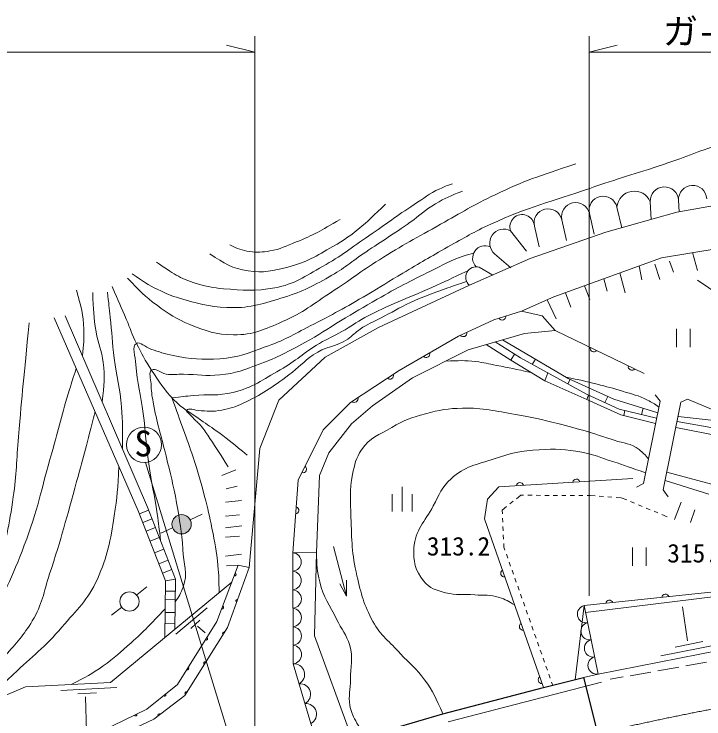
# Model space of a CAD drawing. Units: millimetres, scale not verified. Extents: x 40000 to 680000, y 20000 to 380000.
# Drawn here: x 99636 to 148481, y 288631 to 338571 of the extents above; entities that cross this region are included whole.
import ezdxf
from ezdxf.enums import TextEntityAlignment as Align

# ---------------------------------------------------------------- set-up
doc = ezdxf.new("R2010")
doc.units = ezdxf.units.MM
doc.header["$LTSCALE"] = 1000
doc.linetypes.add('CHAIN', pattern=[18.5, 12, -1.5, 3.5, -1.5])
for name, color, linetype, lineweight in [('M-BGD', 7, 'Continuous', 13), ('M-BMK', 2, 'CHAIN', 13), ('M-STR-HTXT', 7, 'Continuous', 13), ('M-STR-STR1', 1, 'Continuous', 25)]:
    doc.layers.add(name, color=color, linetype=linetype, lineweight=lineweight)
doc.styles.add('ＭＳ ゴシック', font='')
doc.styles.get('ＭＳ ゴシック').set_extended_font_data('MS Gothic')

msp = doc.modelspace()

# ---------------------------------------------------------------- hatches: boundary and pattern name
at = {"layer": 'M-BGD'}
msp.add_hatch(color=256, dxfattribs=at).paths.add_polyline_path([(112115, 302710, 0.97359), (110862, 302169, 0.01338), (110876, 302136, 0.41421), (111783, 301803, 0.41421)])

# ---------------------------------------------------------------- linework, layer by layer
for p, q in [((144688, 325274), (144755, 324019)), ((146567, 324529), (151426, 325408)), ((146685, 325381), (146729, 324559)), ((142324, 324891), (142660, 323429)), ((140375, 324444), (140710, 322982)), ((141536, 323113), (146567, 324529)), ((138425, 323997), (138761, 322535)), ((134797, 323208), (135930, 321768)), ((136188, 321257), (141536, 323113)), ((136476, 323550), (136811, 322088)), ((145487, 321308), (151648, 322325)), ((147677, 321669), (148027, 320394)), ((131890, 319352), (136188, 321257)), ((133662, 321574), (134800, 320596)), ((137861, 318526), (145487, 321308)), ((132569, 320630), (133535, 320081)), ((143904, 320730), (144088, 319742)), ((145005, 320846), (145364, 319756)), ((146055, 321072), (146321, 320274)), ((142530, 320229), (142905, 318825)), ((141387, 319812), (141642, 318932)), ((148030, 319729), (158372, 312626)), ((125442, 316372), (131890, 319352)), ((140032, 319318), (140406, 318347)), ((138687, 318828), (139050, 317815)), ((135569, 317532), (137861, 318526)), ((137385, 318320), (138027, 316978)), ((109079, 303624), (103247, 317196)), ((108427, 303369), (102466, 317058)), ((121667, 314272), (125442, 316372)), ((135787, 315938), (137960, 316158)), ((137960, 316158), (144261, 313105)), ((146537, 316265), (146537, 314965)), ((147512, 314965), (147512, 316265)), ((131782, 314790), (135787, 315938)), ((133059, 315156), (134804, 314060)), ((135495, 314206), (133712, 315343)), ((134220, 315489), (138878, 312744)), ((127850, 312788), (131782, 314790)), ((118381, 311221), (121667, 314272)), ((134804, 314060), (135065, 314481)), ((140174, 311648), (135495, 314206)), ((134804, 314060), (137210, 312585)), ((136549, 314117), (136332, 313748)), ((137210, 312585), (137433, 313147)), ((125018, 310810), (127850, 312788)), ((138839, 312378), (139008, 312686)), ((138878, 312744), (142108, 311289)), ((137210, 312585), (140187, 311256)), ((142487, 310571), (140174, 311648)), ((117035, 307782), (118381, 311221)), ((140187, 311256), (140316, 311581)), ((140187, 311256), (142606, 310179)), ((141469, 311045), (141674, 311484)), ((142108, 311289), (145213, 310321)), ((145378, 311138), (144203, 305304)), ((145378, 311138), (145039, 311583)), ((146853, 311064), (147318, 311290)), ((147318, 311290), (151453, 309532)), ((123528, 309540), (125018, 310810)), ((144069, 310193), (144177, 310644)), ((146853, 311064), (145606, 304870)), ((145136, 309937), (142487, 310571)), ((142606, 310179), (145061, 309563)), ((142889, 310475), (142807, 310129)), ((149971, 309090), (146578, 309696)), ((152328, 309436), (146652, 310063)), ((121916, 307489), (123528, 309540)), ((146492, 309269), (149929, 308608)), ((116288, 299348), (117035, 307782)), ((121257, 305877), (121916, 307489)), ((108940, 306807), (115664, 284789)), ((114334, 305870), (115343, 306277)), ((121050, 300432), (121257, 305877)), ((145857, 306117), (149781, 305065)), ((144203, 305304), (143704, 305057)), ((148836, 304555), (145736, 305514)), ((114643, 304925), (115441, 305121)), ((127118, 303319), (127118, 305069)), ((127118, 303319), (127118, 305069)), ((145606, 304870), (145940, 304374)), ((126418, 303319), (126418, 304544)), ((126418, 303319), (126418, 304544)), ((127818, 303319), (127818, 304544)), ((127818, 303319), (127818, 304544)), ((135207, 304236), (135513, 304479)), ((135513, 304479), (135715, 304478)), ((136015, 304476), (136315, 304475)), ((136615, 304473), (136915, 304471)), ((137215, 304469), (137515, 304467)), ((137815, 304465), (138115, 304464)), ((138415, 304462), (138715, 304460)), ((139015, 304458), (139315, 304456)), ((139615, 304454), (139915, 304453)), ((140215, 304451), (140418, 304450)), ((140418, 304450), (140776, 304425)), ((141075, 304405), (141375, 304385)), ((141674, 304365), (141973, 304344)), ((142273, 304324), (142631, 304300)), ((142631, 304300), (143013, 304142)), ((114611, 303997), (115734, 304095)), ((134197, 303433), (134503, 303676)), ((134737, 303863), (134972, 304049)), ((143290, 304028), (143568, 303913)), ((143845, 303799), (144122, 303684)), ((146862, 303994), (146406, 302757)), ((110364, 298412), (108427, 303369)), ((108510, 303156), (109162, 303411)), ((111066, 298538), (109079, 303624)), ((134209, 303166), (134197, 303433)), ((144400, 303570), (144677, 303455)), ((144954, 303341), (145231, 303226)), ((147850, 303440), (147524, 302550)), ((108749, 302544), (109401, 302799)), ((112113, 302748), (112942, 303133)), ((114611, 302988), (115604, 303086)), ((134236, 302566), (134223, 302866)), ((145509, 303112), (145891, 302954)), ((108988, 301933), (109640, 302188)), ((110033, 301784), (110862, 302169)), ((114594, 302174), (115767, 302304)), ((134264, 301967), (134250, 302267)), ((134291, 301367), (134277, 301667)), ((109263, 301230), (109915, 301484)), ((114611, 301507), (115587, 301572)), ((109589, 300396), (110241, 300651)), ((122254, 300849), (123183, 297319)), ((134317, 300801), (134304, 301068)), ((134396, 300577), (134317, 300801)), ((143421, 300776), (143421, 299476)), ((144396, 299476), (144396, 300776)), ((114611, 300172), (115750, 300302)), ((119365, 300407), (121050, 300432)), ((120903, 294524), (121050, 300432)), ((134596, 300012), (134496, 300295)), ((109888, 299630), (110540, 299885)), ((134796, 299446), (134696, 299729)), ((110147, 298968), (110799, 299223)), ((114676, 299472), (115506, 299527)), ((115506, 299527), (116288, 299348)), ((134996, 298881), (134896, 299163)), ((161665, 298973), (139997, 296655)), ((106464, 291221), (115052, 298326)), ((110364, 298412), (110301, 294395)), ((110364, 298412), (111066, 298538)), ((111066, 298538), (111011, 294982)), ((123183, 297319), (122693, 298210)), ((123183, 297319), (123169, 298471)), ((135196, 298315), (135096, 298598)), ((108325, 297417), (109034, 297993)), ((110353, 297690), (111053, 297679)), ((135397, 297749), (135297, 298032)), ((135597, 297184), (135497, 297466)), ((149499, 297322), (140095, 296182)), ((110344, 297114), (111044, 297103)), ((135797, 296618), (135697, 296901)), ((139360, 291411), (139997, 296655)), ((139997, 296655), (140991, 291812)), ((106544, 295972), (107253, 296549)), ((110329, 296170), (111029, 296159)), ((111093, 294640), (113296, 296507)), ((135997, 296052), (135897, 296335)), ((147311, 294170), (146963, 296579)), ((136198, 295487), (136097, 295770)), ((110317, 295389), (111017, 295378)), ((112146, 295031), (112786, 295627)), ((112634, 295193), (113155, 294727)), ((136398, 294921), (136298, 295204)), ((123593, 287160), (120903, 294524)), ((136598, 294356), (136498, 294638)), ((136798, 293790), (136698, 294073)), ((145422, 293095), (149905, 293975)), ((146453, 293725), (148407, 294126)), ((136998, 293224), (136898, 293507)), ((140991, 291812), (150254, 293627)), ((137199, 292659), (137098, 292942)), ((147192, 292386), (148669, 292648)), ((137399, 292093), (137299, 292376)), ((145223, 292038), (146700, 292299)), ((137599, 291528), (137499, 291810)), ((139962, 291559), (140991, 291812)), ((143253, 291689), (144730, 291950)), ((100441, 290895), (106464, 291221)), ((130368, 288434), (141219, 291229)), ((137778, 291021), (137699, 291245)), ((141854, 291441), (142761, 291601)), ((85927, 284795), (100441, 290895)), ((102939, 290639), (106904, 290863)), ((104147, 290400), (105478, 290487)), ((104690, 290190), (104771, 287748))]:
    msp.add_line(p, q, dxfattribs=at)
for points in [[(119365, 300407), (119761, 305541), (121520, 309107), (123449, 311060), (126892, 313315), (131108, 315757), (133599, 316897), (135569, 317532), (137034, 317190), (137960, 316158)], [(143438, 305676), (133958, 305078), (133150, 304210), (132941, 302805), (137130, 290862)], [(121240, 286546), (120655, 288300), (119391, 292535), (119365, 300407)], [(116288, 299348), (114758, 295099), (111729, 290296), (109531, 288603), (106231, 287057), (91803, 280811), (84786, 277017), (76117, 271718), (71526, 270693), (67741, 270815), (64947, 271315)], [(64968, 272051), (68336, 271338), (71488, 271378), (75705, 272322), (84586, 277670), (91496, 281406), (98896, 284800), (105774, 287735), (109030, 289314), (111200, 291067), (113992, 295522), (115506, 299527)]]:
    msp.add_lwpolyline(points, dxfattribs=at)
for centre, radius in [((108835, 308053), 1250), ((111496, 302423), 683), ((107806, 296950), 683)]:
    msp.add_circle(centre, radius, dxfattribs=at)
for centre, radius, start, end in [((145686, 325328), 1000, 3.0733, 183.0733), ((147684, 325435), 1000, 3.0733, 183.0733), ((141350, 324668), 1000, 12.9159, 192.9159), ((143553, 324795), 1232, 22.8966, 175.5172), ((139400, 324220), 1000, 12.9159, 192.9159), ((137451, 323773), 1000, 12.9159, 192.9159), ((135611, 323502), 866, 3.1763, 199.8405), ((134314, 322332), 1000, 61.1459, 229.3127), ((132985, 321274), 881, 65.7302, 223.9069), ((132351, 319927), 737, 72.7952, 231.2883), ((134202, 317150), 256, 210.5452, 5.1845), ((131441, 315971), 256, 217.2653, 11.9045), ((140685, 314900), 256, 166.8304, 321.4696), ((128823, 314498), 256, 222.7577, 17.3969), ((143384, 313592), 256, 166.8304, 321.4696), ((126245, 312959), 256, 225.899, 20.5383), ((123735, 311315), 256, 225.899, 20.5383), ((120087, 306329), 256, 256.4301, 51.0694), ((135458, 305116), 256, 16.2905, 170.9297), ((139450, 305368), 256, 16.2905, 170.9297), ((119540, 303403), 256, 278.2608, 72.9001), ((119308, 299751), 659, 275.3032, 85.0851), ((134353, 298949), 256, 122.009, 276.6482), ((115257, 298867), 100, 249.291, 69.291), ((119313, 298439), 659, 275.3032, 85.0851), ((119317, 297127), 659, 275.3032, 85.0851), ((145761, 297215), 256, 18.7858, 173.425), ((115441, 296996), 100, 70.1933, 250.1934), ((140139, 296054), 618, 103.281, 279.8939), ((141784, 296790), 256, 18.7858, 173.425), ((114373, 296528), 100, 249.291, 69.291), ((119321, 295815), 659, 275.3032, 85.0851), ((119326, 294503), 659, 275.3032, 85.0851), ((135677, 295174), 256, 122.009, 276.6482), ((140388, 294843), 618, 103.281, 279.8939), ((114499, 294690), 100, 57.7682, 237.7682), ((113236, 294315), 100, 237.9257, 57.9257), ((140636, 293632), 618, 103.281, 279.8939), ((119330, 293191), 659, 275.3032, 85.0851), ((113166, 292575), 100, 57.7682, 237.7682), ((140884, 292421), 618, 103.281, 279.8939), ((111908, 292197), 100, 237.9257, 57.9257), ((119456, 291786), 752, 298.2837, 94.9591), ((137001, 291400), 256, 122.009, 276.6482), ((119878, 290374), 752, 298.2837, 94.9591), ((110293, 290334), 100, 218.9209, 38.9209), ((111833, 290460), 100, 57.7682, 237.7682), ((120299, 288963), 752, 298.2837, 94.9591), ((108241, 288932), 100, 205.8734, 25.8734), ((109902, 288889), 100, 37.6037, 217.6037)]:
    msp.add_arc(centre, radius, start, end, dxfattribs=at)
for points, knots in [([(110011, 301239), (109907, 302162), (109873, 302407), (109769, 303153), (109577, 304542), (109361, 305303), (109173, 306693), (108984, 308091), (108951, 308883), (108775, 310282), (108604, 311635), (108335, 312373), (108263, 313735), (108232, 314321), (107939, 315038), (108298, 315239), (108562, 315385), (108919, 314979), (109326, 314838), (109935, 314628), (110276, 314494), (110908, 314373), (112176, 314129), (112916, 314067), (114205, 314147), (115501, 314227), (116197, 314554), (117421, 314984), (118719, 315440), (119388, 315846), (120612, 316473), (122204, 317288), (123079, 317780), (124626, 318680), (125623, 319259), (126160, 319619), (127151, 320208), (128395, 320948), (129094, 321359), (130355, 322069), (131529, 322730), (132172, 323133), (133399, 323691), (136045, 324894), (137650, 325274), (140397, 326223), (142425, 326923), (143586, 327239), (145621, 327918), (147311, 328481), (148216, 328925), (149928, 329413), (151094, 329746), (151501, 329852), (152939, 330171)], [0, 0, 0, 0, 1, 1, 1, 2, 2, 2, 3, 3, 3, 4, 4, 4, 5, 5, 5, 6, 6, 6, 7, 7, 7, 8, 8, 8, 9, 9, 9, 10, 10, 10, 11, 11, 11, 12, 12, 12, 13, 13, 13, 14, 14, 14, 15, 15, 15, 16, 16, 16, 17, 17, 17, 18, 18, 18, 18]), ([(107665, 319871), (108558, 318924), (108860, 318595), (109758, 317937), (110603, 317319), (111100, 316974), (112071, 316582), (113229, 316114), (113933, 315855), (115182, 315844), (116585, 315831), (117358, 316236), (118651, 316781), (120119, 317400), (120801, 318031), (122140, 318894), (123472, 319753), (124159, 320324), (125500, 321167), (127157, 322210), (128131, 322718), (129837, 323680), (131330, 324522), (132149, 325031), (133695, 325773), (135848, 326808), (136692, 327048), (139407, 327957)], [0, 0, 0, 0, 1, 1, 1, 2, 2, 2, 3, 3, 3, 4, 4, 4, 5, 5, 5, 6, 6, 6, 7, 7, 7, 8, 8, 8, 9, 9, 9, 9]), ([(109718, 320988), (110906, 320206), (111338, 319849), (112530, 319493), (113267, 319272), (113696, 319172), (114464, 319114), (115877, 319007), (116699, 318917), (118093, 319174), (119519, 319436), (120212, 319990), (121482, 320689), (122826, 321428), (123481, 322004), (124752, 322862), (126014, 323715), (126682, 324250), (127962, 325075), (128662, 325526), (129018, 325850), (129777, 326192), (130121, 326347), (130250, 326408), (130674, 326551)], [0, 0, 0, 0, 1, 1, 1, 2, 2, 2, 3, 3, 3, 4, 4, 4, 5, 5, 5, 6, 6, 6, 7, 7, 7, 8, 8, 8, 8]), ([(131392, 326032), (130488, 325675), (130190, 325553), (129478, 325135), (128728, 324695), (128394, 324319), (127683, 323819), (126471, 322967), (125761, 322534), (124533, 321706), (123519, 321022), (123007, 320549), (121941, 319951), (120670, 319239), (119927, 318856), (118531, 318436), (117079, 317998), (116219, 317714), (114703, 317778), (113371, 317834), (112633, 318061), (111353, 318436), (110733, 318618), (110400, 318773), (109818, 319054), (109069, 319416), (108815, 319609), (108004, 320171)], [0, 0, 0, 0, 1, 1, 1, 2, 2, 2, 3, 3, 3, 4, 4, 4, 5, 5, 5, 6, 6, 6, 7, 7, 7, 8, 8, 8, 9, 9, 9, 9]), ([(113493, 321573), (114551, 320894), (115068, 320546), (116218, 320377), (117302, 320217), (117949, 320372), (119010, 320642), (120343, 320982), (121022, 321417), (122213, 322105), (123827, 323036), (124360, 323613), (125929, 325095)], [0, 0, 0, 0, 1, 1, 1, 2, 2, 2, 3, 3, 3, 4, 4, 4, 4]), ([(114902, 322211), (115504, 321939), (115746, 321825), (116325, 321746), (116875, 321670), (117198, 321698), (117747, 321786), (118506, 321907), (118893, 322143), (119608, 322424), (120879, 322922), (121303, 323209), (122718, 324019)], [0, 0, 0, 0, 1, 1, 1, 2, 2, 2, 3, 3, 3, 4, 4, 4, 4]), ([(111041, 296919), (111341, 297319), (111432, 297530), (111598, 297960), (111975, 298939), (111640, 299599), (111581, 300646), (111508, 301940), (111363, 302658), (111142, 303935), (110913, 305251), (110697, 305971), (110393, 307272), (110045, 308762), (109743, 309574), (109481, 311082), (109395, 311580), (109346, 311862), (109335, 312368), (109326, 312752), (109140, 313169), (109373, 313350), (109623, 313545), (109985, 313137), (110393, 313068), (110869, 312987), (111147, 313060), (111630, 313052), (112635, 313035), (113202, 312912), (114202, 313003), (115352, 313107), (115970, 313381), (117051, 313784), (118338, 314265), (119019, 314642), (120226, 315298), (121238, 315849), (121761, 316236), (122749, 316829), (123764, 317437), (124323, 317794), (125354, 318375), (126806, 319194), (127634, 319629), (129131, 320361), (130023, 320798), (130497, 321117), (131443, 321419), (131750, 321518), (131944, 321579), (132182, 321640)], [0, 0, 0, 0, 1, 1, 1, 2, 2, 2, 3, 3, 3, 4, 4, 4, 5, 5, 5, 6, 6, 6, 7, 7, 7, 8, 8, 8, 9, 9, 9, 10, 10, 10, 11, 11, 11, 12, 12, 12, 13, 13, 13, 14, 14, 14, 15, 15, 15, 16, 16, 16, 17, 17, 17, 17]), ([(131771, 320381), (130536, 319805), (130221, 319661), (129225, 319205), (127378, 318358), (126269, 318034), (124480, 317071), (123821, 316717), (123496, 316443), (122845, 316074), (122236, 315730), (121863, 315596), (121263, 315237), (120137, 314564), (119618, 314007), (118476, 313363), (117216, 312652), (116543, 312103), (115137, 311761), (114067, 311500), (113422, 311646), (112326, 311542), (111729, 311485), (111538, 311467), (110800, 311386)], [0, 0, 0, 0, 1, 1, 1, 2, 2, 2, 3, 3, 3, 4, 4, 4, 5, 5, 5, 6, 6, 6, 7, 7, 7, 8, 8, 8, 8]), ([(114801, 306501), (114179, 307471), (114022, 307727), (113498, 308495), (113267, 308834), (113152, 309036), (112900, 309359), (112714, 309597), (112559, 309683), (112355, 309904), (112247, 310021), (112196, 310093), (112089, 310210), (111995, 310313), (111836, 310361), (111836, 310463), (111836, 310535), (111963, 310570), (112062, 310582), (112297, 310612), (112425, 310509), (112660, 310489), (113312, 310434), (113696, 310375), (114335, 310516), (114924, 310646), (115268, 310706), (115811, 310968), (117173, 311624), (117889, 312104), (119101, 313008), (119797, 313527), (120101, 313929), (120815, 314424), (121680, 315023), (122381, 314972), (123263, 315545), (123633, 315785), (123776, 316007), (124141, 316254), (124671, 316611), (125019, 316727), (125585, 317025), (126413, 317460), (126860, 317738), (127710, 318128), (128714, 318589), (129301, 318793), (130342, 319165), (130862, 319351), (131033, 319412), (131679, 319624)], [0, 0, 0, 0, 1, 1, 1, 2, 2, 2, 3, 3, 3, 4, 4, 4, 5, 5, 5, 6, 6, 6, 7, 7, 7, 8, 8, 8, 9, 9, 9, 10, 10, 10, 11, 11, 11, 12, 12, 12, 13, 13, 13, 14, 14, 14, 15, 15, 15, 16, 16, 16, 17, 17, 17, 17]), ([(106589, 319260), (107075, 318137), (107199, 317853), (107582, 316948), (107864, 316281), (107977, 315888), (108298, 315239), (108674, 314478), (108909, 314061), (109373, 313350), (109931, 312493), (110221, 311981), (110936, 311250), (111586, 310584), (112085, 310362), (112840, 309817), (113337, 309459), (113631, 309282), (114126, 308922), (114935, 308333), (115188, 308108), (116129, 307327)], [0, 0, 0, 0, 1, 1, 1, 2, 2, 2, 3, 3, 3, 4, 4, 4, 5, 5, 5, 6, 6, 6, 7, 7, 7, 7]), ([(104471, 314348), (104583, 315204), (104597, 315504), (104575, 316246), (104542, 317339), (104391, 317770), (104066, 318998)], [0, 0, 0, 0, 1, 1, 1, 2, 2, 2, 2]), ([(105203, 318848), (105255, 317547), (105258, 317142), (105442, 316067), (105590, 315204), (105844, 314753), (105951, 313884), (106084, 312803), (106008, 312347), (105868, 311097)], [0, 0, 0, 0, 1, 1, 1, 2, 2, 2, 3, 3, 3, 3]), ([(107303, 307757), (107332, 309156), (107331, 309580), (107242, 310744), (107137, 312102), (106886, 312841), (106723, 314193), (106586, 315327), (106566, 315969), (106444, 317104), (106370, 317798), (106346, 318019), (106245, 318879)], [0, 0, 0, 0, 1, 1, 1, 2, 2, 2, 3, 3, 3, 4, 4, 4, 4]), ([(100702, 316695), (100318, 312772), (100214, 311776), (99939, 308620), (99794, 306956), (99828, 306010), (99580, 304358), (99279, 302350), (99104, 301191), (98344, 299308), (97592, 297446), (96963, 296482), (95832, 294822), (95099, 293748), (94657, 293150), (93718, 292250), (92746, 291319), (92271, 291028), (90948, 290199)], [0, 0, 0, 0, 1, 1, 1, 2, 2, 2, 3, 3, 3, 4, 4, 4, 5, 5, 5, 6, 6, 6, 6]), ([(130186, 313978), (131178, 314016), (131497, 314047), (132328, 313947), (132904, 313878), (133220, 313790), (133790, 313681), (134759, 313497), (135069, 313425), (136262, 313166)], [0, 0, 0, 0, 1, 1, 1, 2, 2, 2, 3, 3, 3, 3]), ([(93743, 290352), (94597, 290993), (94876, 291258), (95513, 291931), (96584, 293064), (96911, 293927), (97686, 295281), (98900, 297400), (99483, 298653), (100358, 300933), (101313, 303425), (101558, 304920), (102302, 307483), (102809, 309231), (103011, 310234), (103558, 311970), (103741, 312549), (103798, 312740), (104038, 313449)], [0, 0, 0, 0, 1, 1, 1, 2, 2, 2, 3, 3, 3, 4, 4, 4, 5, 5, 5, 6, 6, 6, 6]), ([(138703, 312848), (139768, 312628), (140057, 312572), (140915, 312352), (141625, 312170), (142025, 312073), (142723, 311847), (143419, 311621), (143846, 311570), (144491, 311222), (144816, 311047), (144944, 310976), (145295, 310724)], [0, 0, 0, 0, 1, 1, 1, 2, 2, 2, 3, 3, 3, 4, 4, 4, 4]), ([(110800, 311386), (111204, 310284), (111307, 310005), (111625, 309117), (111895, 308364), (112060, 307946), (112308, 307185), (112662, 306104), (112835, 305490), (113128, 304391), (113361, 303514), (113470, 303017), (113649, 302128), (113854, 301105), (113985, 300530), (114072, 299491), (114135, 298745), (114146, 298477), (114147, 297577)], [0, 0, 0, 0, 1, 1, 1, 2, 2, 2, 3, 3, 3, 4, 4, 4, 5, 5, 5, 6, 6, 6, 6]), ([(144554, 307048), (144310, 307372), (144179, 307490), (143890, 307718), (143316, 308173), (142826, 308136), (142132, 308370), (140585, 308889), (139711, 309166), (138127, 309558), (136971, 309844), (136325, 310024), (135148, 310209), (133687, 310439), (132866, 310684), (131387, 310649), (130352, 310624), (129768, 310520), (128766, 310258), (127790, 310002), (127246, 309789), (126373, 309281), (125477, 308760), (124825, 308558), (124240, 307702), (123832, 307104), (123744, 306671), (123606, 305960), (123379, 304792), (123459, 304105), (123492, 302916), (123536, 301286), (123551, 300353), (123915, 298764), (124212, 297465), (124400, 296712), (125038, 295541), (125604, 294504), (126223, 294128), (127008, 293246), (127658, 292515), (128133, 292198), (128707, 291406), (129333, 290539), (129501, 290122), (129987, 288986)], [0, 0, 0, 0, 1, 1, 1, 2, 2, 2, 3, 3, 3, 4, 4, 4, 5, 5, 5, 6, 6, 6, 7, 7, 7, 8, 8, 8, 9, 9, 9, 10, 10, 10, 11, 11, 11, 12, 12, 12, 13, 13, 13, 14, 14, 14, 15, 15, 15, 15]), ([(105367, 310396), (104759, 308000), (104595, 307376), (104066, 305450), (103361, 302879), (102984, 301432), (102152, 298900), (101721, 297586), (101644, 296761), (100926, 295580), (100295, 294542), (99831, 294025), (99012, 293127), (98371, 292426), (98000, 292039), (97277, 291423), (96827, 291038), (96665, 290905), (96090, 290479)], [0, 0, 0, 0, 1, 1, 1, 2, 2, 2, 3, 3, 3, 4, 4, 4, 5, 5, 5, 6, 6, 6, 6]), ([(135088, 296682), (134638, 296981), (134443, 297083), (133988, 297242), (133344, 297466), (132931, 297361), (132253, 297421), (131448, 297493), (130972, 297370), (130189, 297571), (129521, 297742), (129060, 297866), (128634, 298408), (128047, 299155), (127881, 299793), (127946, 300741), (128034, 302024), (128716, 302598), (129322, 303732), (129743, 304520), (129921, 305039), (130578, 305646), (131546, 306540), (132391, 306643), (133639, 307066), (134835, 307473), (135548, 307633), (136809, 307705), (137993, 307771), (138672, 307732), (139840, 307525), (140713, 307370), (141169, 307139), (142013, 306867), (142934, 306570), (143232, 306462), (144355, 306060)], [0, 0, 0, 0, 1, 1, 1, 2, 2, 2, 3, 3, 3, 4, 4, 4, 5, 5, 5, 6, 6, 6, 7, 7, 7, 8, 8, 8, 9, 9, 9, 10, 10, 10, 11, 11, 11, 12, 12, 12, 12]), ([(97282, 289568), (98402, 290643), (98684, 290915), (99580, 291782), (100928, 293085), (101805, 293703), (103020, 295131), (104091, 296392), (104851, 297033), (105532, 298541), (106279, 300194), (106445, 301236), (106728, 303027), (106944, 304389), (106987, 304910), (107045, 306542)], [0, 0, 0, 0, 1, 1, 1, 2, 2, 2, 3, 3, 3, 4, 4, 4, 5, 5, 5, 5]), ([(124601, 287422), (124211, 287868), (124061, 288030), (123823, 288486), (123609, 288895), (123482, 289138), (123410, 289593), (123300, 290293), (123452, 290698), (123454, 291406), (123456, 292358), (123667, 292929), (123399, 293842), (123172, 294620), (122821, 294967), (122471, 295698), (121983, 296718), (121539, 297235), (121283, 298336), (121096, 299138), (121061, 299494), (121050, 300432)], [0, 0, 0, 0, 1, 1, 1, 2, 2, 2, 3, 3, 3, 4, 4, 4, 5, 5, 5, 6, 6, 6, 7, 7, 7, 7]), ([(103671, 291070), (104754, 291618), (105104, 291793), (105943, 292380), (106765, 292955), (107169, 293355), (107917, 294025), (108912, 294915), (109222, 295263), (110333, 296441)], [0, 0, 0, 0, 1, 1, 1, 2, 2, 2, 3, 3, 3, 3])]:
    msp.add_open_spline(points, degree=3, knots=knots, dxfattribs=at)
at = {"layer": 'M-BMK'}
msp.add_arc((187078, 91203), 201739, 95.38421, 124.02036, dxfattribs=at)
at = {"layer": 'M-STR-HTXT'}
for p, q in [((116687, 337017), (116687, 287857)), ((140348, 337017), (140348, 297340)), ((116687, 335878), (114687, 336378)), ((140348, 335878), (142348, 336378)), ((64845, 335878), (116687, 335878)), ((140348, 335878), (168283, 335878))]:
    msp.add_line(p, q, dxfattribs=at)
at = {"layer": 'M-STR-STR1'}
for p, q in [((137130, 290862), (139962, 291559)), ((139962, 291559), (141931, 283670)), ((129987, 288986), (137130, 290862)), ((124601, 287422), (129987, 288986))]:
    msp.add_line(p, q, dxfattribs=at)

# ---------------------------------------------------------------- texts
at = {"layer": 'M-BGD', "style": 'ＭＳ ゴシック'}
for s, height, p in [('S', 1833, (108156, 306679)), ('313.2', 1320, (128863, 299813)), ('315.0', 1320, (145886, 299317))]:
    msp.add_text(s, height=height, dxfattribs=at).set_placement(p, align=Align.BOTTOM_LEFT)
at = {"layer": 'M-STR-HTXT', "style": 'ＭＳ ゴシック'}
msp.add_text('ガ-ドケーブル', height=1833, dxfattribs=at).set_placement((145570, 335878), align=Align.BOTTOM_LEFT)

doc.saveas('drawing.dxf')
